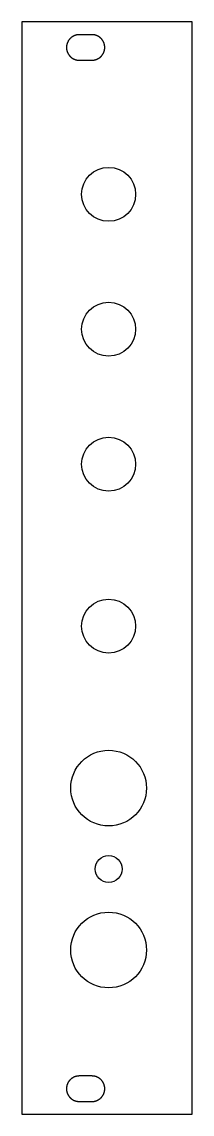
# Model space of a CAD drawing. Extents: x 0 to 20, y 1 to 129.
import ezdxf

# ---------------------------------------------------------------- set-up
doc = ezdxf.new("R2010")
doc.units = 0
doc.header["$MEASUREMENT"] = 0
doc.layers.get('0').update_dxf_attribs({"linetype": 'CONTINUOUS'})
doc.layers.add('SCREWS', color=7, linetype='CONTINUOUS')

# ---------------------------------------------------------------- blocks, each defined once
blk = doc.blocks.new('BLOCK_2')
at = {"layer": 'SCREWS', "color": 7}
blk.add_polyline3d([(99.1278, 85.7694, 0), (99.1282, 85.7694, 0), (99.1295, 85.7694, 0), (99.1317, 85.7694, 0), (99.1346, 85.7694, 0), (99.1384, 85.7694, 0), (99.143, 85.7694, 0), (99.1483, 85.7694, 0), (99.1544, 85.7694, 0), (99.1613, 85.7694, 0), (99.1688, 85.7694, 0), (99.1771, 85.7694, 0), (99.1861, 85.7694, 0), (99.1957, 85.7694, 0), (99.206, 85.7694, 0), (99.2169, 85.7694, 0), (99.2285, 85.7694, 0), (99.2406, 85.7694, 0), (99.2533, 85.7694, 0), (99.2666, 85.7694, 0), (99.2805, 85.7694, 0), (99.2948, 85.7694, 0), (99.3097, 85.7694, 0), (99.3251, 85.7694, 0), (99.341, 85.7694, 0), (99.3573, 85.7694, 0), (99.3741, 85.7694, 0), (99.3913, 85.7694, 0), (99.4089, 85.7694, 0), (99.4269, 85.7694, 0), (99.4453, 85.7694, 0), (99.464, 85.7694, 0), (99.4831, 85.7694, 0), (99.5025, 85.7694, 0), (99.5222, 85.7694, 0), (99.5422, 85.7694, 0), (99.5624, 85.7694, 0), (99.5829, 85.7694, 0), (99.6037, 85.7694, 0), (99.6247, 85.7694, 0), (99.6458, 85.7694, 0), (99.6672, 85.7694, 0), (99.6887, 85.7694, 0), (99.7104, 85.7694, 0), (99.7322, 85.7694, 0), (99.7541, 85.7694, 0), (99.7761, 85.7694, 0), (99.7982, 85.7694, 0), (99.8204, 85.7694, 0), (99.8426, 85.7694, 0), (99.8648, 85.7694, 0), (99.887, 85.7694, 0), (99.9093, 85.7694, 0), (99.9315, 85.7694, 0), (99.9537, 85.7694, 0), (99.9758, 85.7694, 0), (99.9978, 85.7694, 0), (100.02, 85.7694, 0), (100.042, 85.7694, 0), (100.063, 85.7694, 0), (100.085, 85.7694, 0), (100.106, 85.7694, 0), (100.127, 85.7694, 0), (100.148, 85.7694, 0), (100.169, 85.7694, 0), (100.19, 85.7694, 0), (100.21, 85.7694, 0), (100.23, 85.7694, 0), (100.25, 85.7694, 0), (100.269, 85.7694, 0), (100.288, 85.7694, 0), (100.307, 85.7694, 0), (100.326, 85.7694, 0), (100.344, 85.7694, 0), (100.361, 85.7694, 0), (100.379, 85.7694, 0), (100.395, 85.7694, 0), (100.412, 85.7694, 0), (100.428, 85.7694, 0), (100.443, 85.7694, 0), (100.458, 85.7694, 0), (100.473, 85.7694, 0), (100.487, 85.7694, 0), (100.5, 85.7694, 0), (100.513, 85.7694, 0), (100.525, 85.7694, 0), (100.537, 85.7694, 0), (100.548, 85.7694, 0), (100.558, 85.7694, 0), (100.568, 85.7694, 0), (100.577, 85.7694, 0), (100.585, 85.7694, 0), (100.593, 85.7694, 0), (100.6, 85.7694, 0), (100.606, 85.7694, 0), (100.612, 85.7694, 0), (100.616, 85.7694, 0), (100.62, 85.7694, 0), (100.623, 85.7694, 0), (100.626, 85.7694, 0), (100.627, 85.7694, 0), (100.628, 85.7694, 0), (100.648, 85.7696, 0), (100.673, 85.7701, 0), (100.697, 85.771, 0), (100.721, 85.7723, 0), (100.745, 85.774, 0), (100.769, 85.776, 0), (100.793, 85.7785, 0), (100.817, 85.7813, 0), (100.841, 85.7845, 0), (100.864, 85.788, 0), (100.888, 85.7919, 0), (100.911, 85.7962, 0), (100.934, 85.8008, 0), (100.957, 85.8058, 0), (100.98, 85.8111, 0), (101.003, 85.8168, 0), (101.026, 85.8229, 0), (101.048, 85.8292, 0), (101.071, 85.8359, 0), (101.093, 85.843, 0), (101.115, 85.8504, 0), (101.137, 85.8581, 0), (101.159, 85.8662, 0), (101.18, 85.8745, 0), (101.202, 85.8832, 0), (101.223, 85.8922, 0), (101.244, 85.9016, 0), (101.265, 85.9112, 0), (101.286, 85.9212, 0), (101.307, 85.9314, 0), (101.327, 85.942, 0), (101.347, 85.9529, 0), (101.367, 85.9641, 0), (101.387, 85.9755, 0), (101.407, 85.9873, 0), (101.426, 85.9993, 0), (101.445, 86.0117, 0), (101.464, 86.0243, 0), (101.483, 86.0372, 0), (101.502, 86.0504, 0), (101.52, 86.0638, 0), (101.539, 86.0775, 0), (101.557, 86.0915, 0), (101.574, 86.1058, 0), (101.592, 86.1203, 0), (101.609, 86.1351, 0), (101.626, 86.1501, 0), (101.643, 86.1654, 0), (101.66, 86.181, 0), (101.676, 86.1968, 0), (101.692, 86.2128, 0), (101.708, 86.2291, 0), (101.724, 86.2456, 0), (101.739, 86.2624, 0), (101.755, 86.2794, 0), (101.77, 86.2966, 0), (101.784, 86.314, 0), (101.799, 86.3317, 0), (101.813, 86.3496, 0), (101.827, 86.3677, 0), (101.84, 86.386, 0), (101.853, 86.4046, 0), (101.867, 86.4233, 0), (101.879, 86.4423, 0), (101.892, 86.4614, 0), (101.904, 86.4808, 0), (101.916, 86.5003, 0), (101.927, 86.5201, 0), (101.939, 86.54, 0), (101.95, 86.5601, 0), (101.961, 86.5804, 0), (101.971, 86.6009, 0), (101.981, 86.6216, 0), (101.991, 86.6425, 0), (102, 86.6635, 0), (102.01, 86.6847, 0), (102.018, 86.7061, 0), (102.027, 86.7276, 0), (102.035, 86.7493, 0), (102.043, 86.7711, 0), (102.051, 86.7931, 0), (102.058, 86.8153, 0), (102.065, 86.8376, 0), (102.071, 86.86, 0), (102.077, 86.8826, 0), (102.083, 86.9054, 0), (102.089, 86.9282, 0), (102.094, 86.9512, 0), (102.099, 86.9744, 0), (102.103, 86.9977, 0), (102.107, 87.0211, 0), (102.111, 87.0446, 0), (102.114, 87.0682, 0), (102.117, 87.092, 0), (102.12, 87.1158, 0), (102.122, 87.1398, 0), (102.124, 87.1639, 0), (102.126, 87.1881, 0), (102.127, 87.2124, 0), (102.127, 87.2368, 0), (102.128, 87.2613, 0), (102.128, 87.2858, 0), (102.127, 87.3103, 0), (102.126, 87.3346, 0), (102.125, 87.3589, 0), (102.124, 87.383, 0), (102.122, 87.4071, 0), (102.119, 87.431, 0), (102.116, 87.4549, 0), (102.113, 87.4786, 0), (102.11, 87.5022, 0), (102.106, 87.5256, 0), (102.102, 87.549, 0), (102.097, 87.5722, 0), (102.092, 87.5953, 0), (102.087, 87.6183, 0), (102.081, 87.6411, 0), (102.075, 87.6638, 0), (102.069, 87.6864, 0), (102.062, 87.7088, 0), (102.055, 87.731, 0), (102.048, 87.7531, 0), (102.04, 87.7751, 0), (102.032, 87.7969, 0), (102.024, 87.8185, 0), (102.015, 87.84, 0), (102.007, 87.8613, 0), (101.997, 87.8824, 0), (101.988, 87.9034, 0), (101.978, 87.9242, 0), (101.968, 87.9448, 0), (101.957, 87.9652, 0), (101.946, 87.9855, 0), (101.935, 88.0055, 0), (101.924, 88.0254, 0), (101.912, 88.0451, 0), (101.9, 88.0646, 0), (101.888, 88.0839, 0), (101.875, 88.103, 0), (101.862, 88.1219, 0), (101.849, 88.1405, 0), (101.836, 88.159, 0), (101.822, 88.1773, 0), (101.808, 88.1953, 0), (101.794, 88.2131, 0), (101.779, 88.2307, 0), (101.765, 88.2481, 0), (101.75, 88.2652, 0), (101.734, 88.2821, 0), (101.719, 88.2988, 0), (101.703, 88.3152, 0), (101.687, 88.3314, 0), (101.671, 88.3474, 0), (101.654, 88.3631, 0), (101.638, 88.3786, 0), (101.621, 88.3938, 0), (101.604, 88.4087, 0), (101.586, 88.4234, 0), (101.568, 88.4379, 0), (101.551, 88.452, 0), (101.533, 88.4659, 0), (101.514, 88.4796, 0), (101.496, 88.4929, 0), (101.477, 88.506, 0), (101.458, 88.5188, 0), (101.439, 88.5314, 0), (101.42, 88.5436, 0), (101.4, 88.5556, 0), (101.38, 88.5672, 0), (101.361, 88.5786, 0), (101.34, 88.5897, 0), (101.32, 88.6004, 0), (101.3, 88.6109, 0), (101.279, 88.6211, 0), (101.258, 88.6309, 0), (101.237, 88.6405, 0), (101.216, 88.6497, 0), (101.195, 88.6586, 0), (101.173, 88.6672, 0), (101.152, 88.6755, 0), (101.13, 88.6834, 0), (101.108, 88.691, 0), (101.086, 88.6983, 0), (101.063, 88.7052, 0), (101.041, 88.7118, 0), (101.018, 88.7181, 0), (100.996, 88.724, 0), (100.973, 88.7296, 0), (100.95, 88.7348, 0), (100.927, 88.7397, 0), (100.903, 88.7442, 0), (100.88, 88.7483, 0), (100.857, 88.7521, 0), (100.833, 88.7555, 0), (100.809, 88.7586, 0), (100.785, 88.7613, 0), (100.761, 88.7636, 0), (100.737, 88.7655, 0), (100.713, 88.7671, 0), (100.689, 88.7682, 0), (100.665, 88.769, 0), (100.64, 88.7694, 0), (100.628, 88.7694, 0), (100.627, 88.7694, 0), (100.625, 88.7694, 0), (100.623, 88.7694, 0), (100.619, 88.7694, 0), (100.615, 88.7694, 0), (100.61, 88.7694, 0), (100.604, 88.7694, 0), (100.598, 88.7694, 0), (100.591, 88.7694, 0), (100.583, 88.7694, 0), (100.574, 88.7694, 0), (100.565, 88.7694, 0), (100.555, 88.7694, 0), (100.544, 88.7694, 0), (100.533, 88.7694, 0), (100.521, 88.7694, 0), (100.509, 88.7694, 0), (100.496, 88.7694, 0), (100.482, 88.7694, 0), (100.468, 88.7694, 0), (100.453, 88.7694, 0), (100.438, 88.7694, 0), (100.423, 88.7694, 0), (100.406, 88.7694, 0), (100.39, 88.7694, 0), (100.373, 88.7694, 0), (100.356, 88.7694, 0), (100.338, 88.7694, 0), (100.32, 88.7694, 0), (100.301, 88.7694, 0), (100.282, 88.7694, 0), (100.263, 88.7694, 0), (100.243, 88.7694, 0), (100.223, 88.7694, 0), (100.203, 88.7694, 0), (100.183, 88.7694, 0), (100.162, 88.7694, 0), (100.141, 88.7694, 0), (100.12, 88.7694, 0), (100.099, 88.7694, 0), (100.078, 88.7694, 0), (100.056, 88.7694, 0), (100.034, 88.7694, 0), (100.012, 88.7694, 0), (99.9905, 88.7694, 0), (99.9684, 88.7694, 0), (99.9463, 88.7694, 0), (99.9241, 88.7694, 0), (99.9019, 88.7694, 0), (99.8796, 88.7694, 0), (99.8574, 88.7694, 0), (99.8352, 88.7694, 0), (99.813, 88.7694, 0), (99.7908, 88.7694, 0), (99.7688, 88.7694, 0), (99.7468, 88.7694, 0), (99.7249, 88.7694, 0), (99.7031, 88.7694, 0), (99.6815, 88.7694, 0), (99.6601, 88.7694, 0), (99.6388, 88.7694, 0), (99.6176, 88.7694, 0), (99.5967, 88.7694, 0), (99.5761, 88.7694, 0), (99.5556, 88.7694, 0), (99.5355, 88.7694, 0), (99.5156, 88.7694, 0), (99.496, 88.7694, 0), (99.4767, 88.7694, 0), (99.4577, 88.7694, 0), (99.4391, 88.7694, 0), (99.4208, 88.7694, 0), (99.403, 88.7694, 0), (99.3855, 88.7694, 0), (99.3684, 88.7694, 0), (99.3518, 88.7694, 0), (99.3356, 88.7694, 0), (99.3199, 88.7694, 0), (99.3047, 88.7694, 0), (99.29, 88.7694, 0), (99.2758, 88.7694, 0), (99.2621, 88.7694, 0), (99.249, 88.7694, 0), (99.2365, 88.7694, 0), (99.2246, 88.7694, 0), (99.2132, 88.7694, 0), (99.2025, 88.7694, 0), (99.1924, 88.7694, 0), (99.183, 88.7694, 0), (99.1743, 88.7694, 0), (99.1662, 88.7694, 0), (99.1589, 88.7694, 0), (99.1523, 88.7694, 0), (99.1465, 88.7694, 0), (99.1414, 88.7694, 0), (99.1371, 88.7694, 0), (99.1335, 88.7694, 0), (99.1308, 88.7694, 0), (99.129, 88.7694, 0), (99.128, 88.7694, 0), (99.1196, 88.7694, 0), (99.0951, 88.7691, 0), (99.0707, 88.7684, 0), (99.0464, 88.7673, 0), (99.0222, 88.7658, 0), (98.9981, 88.7639, 0), (98.9742, 88.7617, 0), (98.9503, 88.7591, 0), (98.9265, 88.7561, 0), (98.9029, 88.7527, 0), (98.8794, 88.749, 0), (98.856, 88.7449, 0), (98.8327, 88.7404, 0), (98.8096, 88.7356, 0), (98.7866, 88.7305, 0), (98.7637, 88.725, 0), (98.741, 88.7191, 0), (98.7184, 88.7129, 0), (98.6959, 88.7063, 0), (98.6736, 88.6995, 0), (98.6515, 88.6922, 0), (98.6294, 88.6847, 0), (98.6076, 88.6768, 0), (98.5859, 88.6686, 0), (98.5644, 88.66, 0), (98.543, 88.6512, 0), (98.5218, 88.642, 0), (98.5008, 88.6325, 0), (98.48, 88.6227, 0), (98.4593, 88.6126, 0), (98.4388, 88.6022, 0), (98.4185, 88.5915, 0), (98.3983, 88.5805, 0), (98.3784, 88.5691, 0), (98.3587, 88.5575, 0), (98.3391, 88.5456, 0), (98.3197, 88.5334, 0), (98.3006, 88.5209, 0), (98.2816, 88.5082, 0), (98.2629, 88.4951, 0), (98.2444, 88.4818, 0), (98.226, 88.4682, 0), (98.2079, 88.4544, 0), (98.19, 88.4403, 0), (98.1724, 88.4259, 0), (98.1549, 88.4112, 0), (98.1377, 88.3963, 0), (98.1207, 88.3811, 0), (98.1039, 88.3657, 0), (98.0874, 88.35, 0), (98.0711, 88.3341, 0), (98.0551, 88.318, 0), (98.0393, 88.3016, 0), (98.0238, 88.2849, 0), (98.0085, 88.2681, 0), (97.9934, 88.2509, 0), (97.9787, 88.2336, 0), (97.9641, 88.2161, 0), (97.9499, 88.1983, 0), (97.9359, 88.1803, 0), (97.9222, 88.1621, 0), (97.9087, 88.1436, 0), (97.8955, 88.125, 0), (97.8826, 88.1061, 0), (97.87, 88.0871, 0), (97.8577, 88.0678, 0), (97.8456, 88.0484, 0), (97.8339, 88.0287, 0), (97.8224, 88.0089, 0), (97.8112, 87.9888, 0), (97.8004, 87.9686, 0), (97.7898, 87.9482, 0), (97.7795, 87.9276, 0), (97.7696, 87.9069, 0), (97.7599, 87.8859, 0), (97.7506, 87.8648, 0), (97.7416, 87.8435, 0), (97.7329, 87.8221, 0), (97.7245, 87.8005, 0), (97.7164, 87.7787, 0), (97.7087, 87.7568, 0), (97.7013, 87.7347, 0), (97.6943, 87.7125, 0), (97.6876, 87.6901, 0), (97.6812, 87.6676, 0), (97.6752, 87.6449, 0), (97.6695, 87.6221, 0), (97.6641, 87.5992, 0), (97.6591, 87.5761, 0), (97.6545, 87.5529, 0), (97.6502, 87.5296, 0), (97.6463, 87.5061, 0), (97.6428, 87.4825, 0), (97.6396, 87.4588, 0), (97.6368, 87.435, 0), (97.6344, 87.4111, 0), (97.6323, 87.3871, 0), (97.6306, 87.3629, 0), (97.6293, 87.3387, 0), (97.6284, 87.3143, 0), (97.6279, 87.2899, 0), (97.6278, 87.2654, 0), (97.628, 87.2408, 0), (97.6287, 87.2164, 0), (97.6297, 87.1921, 0), (97.6312, 87.1679, 0), (97.633, 87.1438, 0), (97.6351, 87.1198, 0), (97.6377, 87.0959, 0), (97.6406, 87.0722, 0), (97.6439, 87.0485, 0), (97.6476, 87.025, 0), (97.6516, 87.0015, 0), (97.656, 86.9783, 0), (97.6608, 86.9551, 0), (97.6659, 86.9321, 0), (97.6713, 86.9092, 0), (97.6771, 86.8864, 0), (97.6833, 86.8638, 0), (97.6898, 86.8413, 0), (97.6966, 86.819, 0), (97.7038, 86.7968, 0), (97.7113, 86.7748, 0), (97.7191, 86.7529, 0), (97.7272, 86.7312, 0), (97.7357, 86.7096, 0), (97.7445, 86.6882, 0), (97.7537, 86.667, 0), (97.7631, 86.646, 0), (97.7728, 86.6251, 0), (97.7829, 86.6044, 0), (97.7933, 86.5839, 0), (97.8039, 86.5635, 0), (97.8149, 86.5433, 0), (97.8262, 86.5234, 0), (97.8377, 86.5036, 0), (97.8496, 86.484, 0), (97.8617, 86.4646, 0), (97.8742, 86.4454, 0), (97.8869, 86.4264, 0), (97.8999, 86.4077, 0), (97.9132, 86.3891, 0), (97.9267, 86.3707, 0), (97.9405, 86.3526, 0), (97.9546, 86.3347, 0), (97.9689, 86.317, 0), (97.9836, 86.2995, 0), (97.9984, 86.2822, 0), (98.0136, 86.2652, 0), (98.0289, 86.2484, 0), (98.0446, 86.2318, 0), (98.0604, 86.2155, 0), (98.0765, 86.1994, 0), (98.0929, 86.1836, 0), (98.1095, 86.168, 0), (98.1263, 86.1527, 0), (98.1434, 86.1376, 0), (98.1607, 86.1228, 0), (98.1782, 86.1082, 0), (98.196, 86.0939, 0), (98.2139, 86.0799, 0), (98.2321, 86.0661, 0), (98.2505, 86.0526, 0), (98.2691, 86.0394, 0), (98.2879, 86.0264, 0), (98.307, 86.0138, 0), (98.3262, 86.0014, 0), (98.3456, 85.9893, 0), (98.3652, 85.9775, 0), (98.385, 85.966, 0), (98.405, 85.9547, 0), (98.4252, 85.9438, 0), (98.4456, 85.9332, 0), (98.4661, 85.9229, 0), (98.4869, 85.9129, 0), (98.5078, 85.9032, 0), (98.5289, 85.8938, 0), (98.5501, 85.8847, 0), (98.5715, 85.876, 0), (98.5931, 85.8675, 0), (98.6149, 85.8594, 0), (98.6368, 85.8517, 0), (98.6588, 85.8442, 0), (98.681, 85.8371, 0), (98.7034, 85.8303, 0), (98.7259, 85.8239, 0), (98.7485, 85.8178, 0), (98.7713, 85.8121, 0), (98.7942, 85.8067, 0), (98.8173, 85.8016, 0), (98.8405, 85.7969, 0), (98.8638, 85.7926, 0), (98.8872, 85.7886, 0), (98.9108, 85.785, 0), (98.9344, 85.7818, 0), (98.9582, 85.7789, 0), (98.9821, 85.7764, 0), (99.0062, 85.7743, 0), (99.0303, 85.7726, 0), (99.0545, 85.7712, 0), (99.0788, 85.7702, 0), (99.1033, 85.7696, 0), (99.1278, 85.7694, 0)], dxfattribs=at)
blk = doc.blocks.new('BLOCK_3')
at = {"layer": 'SCREWS', "color": 7}
blk.add_polyline3d([(99.1278, 208.269, 0), (99.1282, 208.269, 0), (99.1295, 208.269, 0), (99.1317, 208.269, 0), (99.1346, 208.269, 0), (99.1384, 208.269, 0), (99.143, 208.269, 0), (99.1483, 208.269, 0), (99.1544, 208.269, 0), (99.1613, 208.269, 0), (99.1688, 208.269, 0), (99.1771, 208.269, 0), (99.1861, 208.269, 0), (99.1957, 208.269, 0), (99.206, 208.269, 0), (99.2169, 208.269, 0), (99.2285, 208.269, 0), (99.2406, 208.269, 0), (99.2533, 208.269, 0), (99.2666, 208.269, 0), (99.2805, 208.269, 0), (99.2948, 208.269, 0), (99.3097, 208.269, 0), (99.3251, 208.269, 0), (99.341, 208.269, 0), (99.3573, 208.269, 0), (99.3741, 208.269, 0), (99.3913, 208.269, 0), (99.4089, 208.269, 0), (99.4269, 208.269, 0), (99.4453, 208.269, 0), (99.464, 208.269, 0), (99.4831, 208.269, 0), (99.5025, 208.269, 0), (99.5222, 208.269, 0), (99.5422, 208.269, 0), (99.5624, 208.269, 0), (99.5829, 208.269, 0), (99.6037, 208.269, 0), (99.6247, 208.269, 0), (99.6458, 208.269, 0), (99.6672, 208.269, 0), (99.6887, 208.269, 0), (99.7104, 208.269, 0), (99.7322, 208.269, 0), (99.7541, 208.269, 0), (99.7761, 208.269, 0), (99.7982, 208.269, 0), (99.8204, 208.269, 0), (99.8426, 208.269, 0), (99.8648, 208.269, 0), (99.887, 208.269, 0), (99.9093, 208.269, 0), (99.9315, 208.269, 0), (99.9537, 208.269, 0), (99.9758, 208.269, 0), (99.9978, 208.269, 0), (100.02, 208.269, 0), (100.042, 208.269, 0), (100.063, 208.269, 0), (100.085, 208.269, 0), (100.106, 208.269, 0), (100.127, 208.269, 0), (100.148, 208.269, 0), (100.169, 208.269, 0), (100.19, 208.269, 0), (100.21, 208.269, 0), (100.23, 208.269, 0), (100.25, 208.269, 0), (100.269, 208.269, 0), (100.288, 208.269, 0), (100.307, 208.269, 0), (100.326, 208.269, 0), (100.344, 208.269, 0), (100.361, 208.269, 0), (100.379, 208.269, 0), (100.395, 208.269, 0), (100.412, 208.269, 0), (100.428, 208.269, 0), (100.443, 208.269, 0), (100.458, 208.269, 0), (100.473, 208.269, 0), (100.487, 208.269, 0), (100.5, 208.269, 0), (100.513, 208.269, 0), (100.525, 208.269, 0), (100.537, 208.269, 0), (100.548, 208.269, 0), (100.558, 208.269, 0), (100.568, 208.269, 0), (100.577, 208.269, 0), (100.585, 208.269, 0), (100.593, 208.269, 0), (100.6, 208.269, 0), (100.606, 208.269, 0), (100.612, 208.269, 0), (100.616, 208.269, 0), (100.62, 208.269, 0), (100.623, 208.269, 0), (100.626, 208.269, 0), (100.627, 208.269, 0), (100.628, 208.269, 0), (100.648, 208.27, 0), (100.673, 208.27, 0), (100.697, 208.271, 0), (100.721, 208.272, 0), (100.745, 208.274, 0), (100.769, 208.276, 0), (100.793, 208.278, 0), (100.817, 208.281, 0), (100.841, 208.284, 0), (100.864, 208.288, 0), (100.888, 208.292, 0), (100.911, 208.296, 0), (100.934, 208.301, 0), (100.957, 208.306, 0), (100.98, 208.311, 0), (101.003, 208.317, 0), (101.026, 208.323, 0), (101.048, 208.329, 0), (101.071, 208.336, 0), (101.093, 208.343, 0), (101.115, 208.35, 0), (101.137, 208.358, 0), (101.159, 208.366, 0), (101.18, 208.375, 0), (101.202, 208.383, 0), (101.223, 208.392, 0), (101.244, 208.402, 0), (101.265, 208.411, 0), (101.286, 208.421, 0), (101.307, 208.431, 0), (101.327, 208.442, 0), (101.347, 208.453, 0), (101.367, 208.464, 0), (101.387, 208.476, 0), (101.407, 208.487, 0), (101.426, 208.499, 0), (101.445, 208.512, 0), (101.464, 208.524, 0), (101.483, 208.537, 0), (101.502, 208.55, 0), (101.52, 208.564, 0), (101.539, 208.578, 0), (101.557, 208.592, 0), (101.574, 208.606, 0), (101.592, 208.62, 0), (101.609, 208.635, 0), (101.626, 208.65, 0), (101.643, 208.665, 0), (101.66, 208.681, 0), (101.676, 208.697, 0), (101.692, 208.713, 0), (101.708, 208.729, 0), (101.724, 208.746, 0), (101.739, 208.762, 0), (101.755, 208.779, 0), (101.77, 208.797, 0), (101.784, 208.814, 0), (101.799, 208.832, 0), (101.813, 208.85, 0), (101.827, 208.868, 0), (101.84, 208.886, 0), (101.853, 208.905, 0), (101.867, 208.923, 0), (101.879, 208.942, 0), (101.892, 208.961, 0), (101.904, 208.981, 0), (101.916, 209, 0), (101.927, 209.02, 0), (101.939, 209.04, 0), (101.95, 209.06, 0), (101.961, 209.08, 0), (101.971, 209.101, 0), (101.981, 209.122, 0), (101.991, 209.142, 0), (102, 209.163, 0), (102.01, 209.185, 0), (102.018, 209.206, 0), (102.027, 209.228, 0), (102.035, 209.249, 0), (102.043, 209.271, 0), (102.051, 209.293, 0), (102.058, 209.315, 0), (102.065, 209.338, 0), (102.071, 209.36, 0), (102.077, 209.383, 0), (102.083, 209.405, 0), (102.089, 209.428, 0), (102.094, 209.451, 0), (102.099, 209.474, 0), (102.103, 209.498, 0), (102.107, 209.521, 0), (102.111, 209.545, 0), (102.114, 209.568, 0), (102.117, 209.592, 0), (102.12, 209.616, 0), (102.122, 209.64, 0), (102.124, 209.664, 0), (102.126, 209.688, 0), (102.127, 209.712, 0), (102.127, 209.737, 0), (102.128, 209.761, 0), (102.128, 209.786, 0), (102.127, 209.81, 0), (102.126, 209.835, 0), (102.125, 209.859, 0), (102.124, 209.883, 0), (102.122, 209.907, 0), (102.119, 209.931, 0), (102.116, 209.955, 0), (102.113, 209.979, 0), (102.11, 210.002, 0), (102.106, 210.026, 0), (102.102, 210.049, 0), (102.097, 210.072, 0), (102.092, 210.095, 0), (102.087, 210.118, 0), (102.081, 210.141, 0), (102.075, 210.164, 0), (102.069, 210.186, 0), (102.062, 210.209, 0), (102.055, 210.231, 0), (102.048, 210.253, 0), (102.04, 210.275, 0), (102.032, 210.297, 0), (102.024, 210.319, 0), (102.015, 210.34, 0), (102.007, 210.361, 0), (101.997, 210.382, 0), (101.988, 210.403, 0), (101.978, 210.424, 0), (101.968, 210.445, 0), (101.957, 210.465, 0), (101.946, 210.485, 0), (101.935, 210.506, 0), (101.924, 210.525, 0), (101.912, 210.545, 0), (101.9, 210.565, 0), (101.888, 210.584, 0), (101.875, 210.603, 0), (101.862, 210.622, 0), (101.849, 210.641, 0), (101.836, 210.659, 0), (101.822, 210.677, 0), (101.808, 210.695, 0), (101.794, 210.713, 0), (101.779, 210.731, 0), (101.765, 210.748, 0), (101.75, 210.765, 0), (101.734, 210.782, 0), (101.719, 210.799, 0), (101.703, 210.815, 0), (101.687, 210.831, 0), (101.671, 210.847, 0), (101.654, 210.863, 0), (101.638, 210.879, 0), (101.621, 210.894, 0), (101.604, 210.909, 0), (101.586, 210.923, 0), (101.568, 210.938, 0), (101.551, 210.952, 0), (101.533, 210.966, 0), (101.514, 210.98, 0), (101.496, 210.993, 0), (101.477, 211.006, 0), (101.458, 211.019, 0), (101.439, 211.031, 0), (101.42, 211.044, 0), (101.4, 211.056, 0), (101.38, 211.067, 0), (101.361, 211.079, 0), (101.34, 211.09, 0), (101.32, 211.1, 0), (101.3, 211.111, 0), (101.279, 211.121, 0), (101.258, 211.131, 0), (101.237, 211.14, 0), (101.216, 211.15, 0), (101.195, 211.159, 0), (101.173, 211.167, 0), (101.152, 211.175, 0), (101.13, 211.183, 0), (101.108, 211.191, 0), (101.086, 211.198, 0), (101.063, 211.205, 0), (101.041, 211.212, 0), (101.018, 211.218, 0), (100.996, 211.224, 0), (100.973, 211.23, 0), (100.95, 211.235, 0), (100.927, 211.24, 0), (100.903, 211.244, 0), (100.88, 211.248, 0), (100.857, 211.252, 0), (100.833, 211.256, 0), (100.809, 211.259, 0), (100.785, 211.261, 0), (100.761, 211.264, 0), (100.737, 211.266, 0), (100.713, 211.267, 0), (100.689, 211.268, 0), (100.665, 211.269, 0), (100.64, 211.269, 0), (100.628, 211.269, 0), (100.627, 211.269, 0), (100.625, 211.269, 0), (100.623, 211.269, 0), (100.619, 211.269, 0), (100.615, 211.269, 0), (100.61, 211.269, 0), (100.604, 211.269, 0), (100.598, 211.269, 0), (100.591, 211.269, 0), (100.583, 211.269, 0), (100.574, 211.269, 0), (100.565, 211.269, 0), (100.555, 211.269, 0), (100.544, 211.269, 0), (100.533, 211.269, 0), (100.521, 211.269, 0), (100.509, 211.269, 0), (100.496, 211.269, 0), (100.482, 211.269, 0), (100.468, 211.269, 0), (100.453, 211.269, 0), (100.438, 211.269, 0), (100.423, 211.269, 0), (100.406, 211.269, 0), (100.39, 211.269, 0), (100.373, 211.269, 0), (100.356, 211.269, 0), (100.338, 211.269, 0), (100.32, 211.269, 0), (100.301, 211.269, 0), (100.282, 211.269, 0), (100.263, 211.269, 0), (100.243, 211.269, 0), (100.223, 211.269, 0), (100.203, 211.269, 0), (100.183, 211.269, 0), (100.162, 211.269, 0), (100.141, 211.269, 0), (100.12, 211.269, 0), (100.099, 211.269, 0), (100.078, 211.269, 0), (100.056, 211.269, 0), (100.034, 211.269, 0), (100.012, 211.269, 0), (99.9905, 211.269, 0), (99.9684, 211.269, 0), (99.9463, 211.269, 0), (99.9241, 211.269, 0), (99.9019, 211.269, 0), (99.8796, 211.269, 0), (99.8574, 211.269, 0), (99.8352, 211.269, 0), (99.813, 211.269, 0), (99.7908, 211.269, 0), (99.7688, 211.269, 0), (99.7468, 211.269, 0), (99.7249, 211.269, 0), (99.7031, 211.269, 0), (99.6815, 211.269, 0), (99.6601, 211.269, 0), (99.6388, 211.269, 0), (99.6176, 211.269, 0), (99.5967, 211.269, 0), (99.5761, 211.269, 0), (99.5556, 211.269, 0), (99.5355, 211.269, 0), (99.5156, 211.269, 0), (99.496, 211.269, 0), (99.4767, 211.269, 0), (99.4577, 211.269, 0), (99.4391, 211.269, 0), (99.4208, 211.269, 0), (99.403, 211.269, 0), (99.3855, 211.269, 0), (99.3684, 211.269, 0), (99.3518, 211.269, 0), (99.3356, 211.269, 0), (99.3199, 211.269, 0), (99.3047, 211.269, 0), (99.29, 211.269, 0), (99.2758, 211.269, 0), (99.2621, 211.269, 0), (99.249, 211.269, 0), (99.2365, 211.269, 0), (99.2246, 211.269, 0), (99.2132, 211.269, 0), (99.2025, 211.269, 0), (99.1924, 211.269, 0), (99.183, 211.269, 0), (99.1743, 211.269, 0), (99.1662, 211.269, 0), (99.1589, 211.269, 0), (99.1523, 211.269, 0), (99.1465, 211.269, 0), (99.1414, 211.269, 0), (99.1371, 211.269, 0), (99.1335, 211.269, 0), (99.1308, 211.269, 0), (99.129, 211.269, 0), (99.128, 211.269, 0), (99.1196, 211.269, 0), (99.0951, 211.269, 0), (99.0707, 211.268, 0), (99.0464, 211.267, 0), (99.0222, 211.266, 0), (98.9981, 211.264, 0), (98.9742, 211.262, 0), (98.9503, 211.259, 0), (98.9265, 211.256, 0), (98.9029, 211.253, 0), (98.8794, 211.249, 0), (98.856, 211.245, 0), (98.8327, 211.24, 0), (98.8096, 211.236, 0), (98.7866, 211.23, 0), (98.7637, 211.225, 0), (98.741, 211.219, 0), (98.7184, 211.213, 0), (98.6959, 211.206, 0), (98.6736, 211.199, 0), (98.6515, 211.192, 0), (98.6295, 211.185, 0), (98.6076, 211.177, 0), (98.5859, 211.169, 0), (98.5644, 211.16, 0), (98.543, 211.151, 0), (98.5218, 211.142, 0), (98.5008, 211.133, 0), (98.48, 211.123, 0), (98.4593, 211.113, 0), (98.4388, 211.102, 0), (98.4185, 211.091, 0), (98.3983, 211.08, 0), (98.3784, 211.069, 0), (98.3587, 211.058, 0), (98.3391, 211.046, 0), (98.3197, 211.033, 0), (98.3006, 211.021, 0), (98.2816, 211.008, 0), (98.2629, 210.995, 0), (98.2444, 210.982, 0), (98.226, 210.968, 0), (98.2079, 210.954, 0), (98.19, 210.94, 0), (98.1724, 210.926, 0), (98.1549, 210.911, 0), (98.1377, 210.896, 0), (98.1207, 210.881, 0), (98.1039, 210.866, 0), (98.0874, 210.85, 0), (98.0712, 210.834, 0), (98.0551, 210.818, 0), (98.0393, 210.802, 0), (98.0238, 210.785, 0), (98.0085, 210.768, 0), (97.9934, 210.751, 0), (97.9787, 210.734, 0), (97.9641, 210.716, 0), (97.9499, 210.698, 0), (97.9359, 210.68, 0), (97.9222, 210.662, 0), (97.9087, 210.644, 0), (97.8955, 210.625, 0), (97.8826, 210.606, 0), (97.87, 210.587, 0), (97.8577, 210.568, 0), (97.8456, 210.548, 0), (97.8339, 210.529, 0), (97.8224, 210.509, 0), (97.8112, 210.489, 0), (97.8004, 210.469, 0), (97.7898, 210.448, 0), (97.7795, 210.428, 0), (97.7696, 210.407, 0), (97.7599, 210.386, 0), (97.7506, 210.365, 0), (97.7416, 210.344, 0), (97.7329, 210.322, 0), (97.7245, 210.3, 0), (97.7164, 210.279, 0), (97.7087, 210.257, 0), (97.7013, 210.235, 0), (97.6943, 210.212, 0), (97.6876, 210.19, 0), (97.6812, 210.168, 0), (97.6752, 210.145, 0), (97.6695, 210.122, 0), (97.6641, 210.099, 0), (97.6591, 210.076, 0), (97.6545, 210.053, 0), (97.6502, 210.03, 0), (97.6463, 210.006, 0), (97.6428, 209.983, 0), (97.6396, 209.959, 0), (97.6368, 209.935, 0), (97.6344, 209.911, 0), (97.6323, 209.887, 0), (97.6306, 209.863, 0), (97.6293, 209.839, 0), (97.6284, 209.814, 0), (97.6279, 209.79, 0), (97.6278, 209.765, 0), (97.628, 209.741, 0), (97.6287, 209.716, 0), (97.6297, 209.692, 0), (97.6312, 209.668, 0), (97.633, 209.644, 0), (97.6351, 209.62, 0), (97.6377, 209.596, 0), (97.6406, 209.572, 0), (97.6439, 209.549, 0), (97.6476, 209.525, 0), (97.6516, 209.502, 0), (97.656, 209.478, 0), (97.6608, 209.455, 0), (97.6659, 209.432, 0), (97.6713, 209.409, 0), (97.6771, 209.386, 0), (97.6833, 209.364, 0), (97.6898, 209.341, 0), (97.6966, 209.319, 0), (97.7038, 209.297, 0), (97.7113, 209.275, 0), (97.7191, 209.253, 0), (97.7272, 209.231, 0), (97.7357, 209.21, 0), (97.7445, 209.188, 0), (97.7537, 209.167, 0), (97.7631, 209.146, 0), (97.7728, 209.125, 0), (97.7829, 209.104, 0), (97.7933, 209.084, 0), (97.8039, 209.064, 0), (97.8149, 209.043, 0), (97.8262, 209.023, 0), (97.8377, 209.004, 0), (97.8496, 208.984, 0), (97.8617, 208.965, 0), (97.8742, 208.945, 0), (97.8869, 208.926, 0), (97.8999, 208.908, 0), (97.9132, 208.889, 0), (97.9267, 208.871, 0), (97.9405, 208.853, 0), (97.9546, 208.835, 0), (97.9689, 208.817, 0), (97.9836, 208.799, 0), (97.9984, 208.782, 0), (98.0136, 208.765, 0), (98.0289, 208.748, 0), (98.0446, 208.732, 0), (98.0604, 208.716, 0), (98.0766, 208.699, 0), (98.0929, 208.684, 0), (98.1095, 208.668, 0), (98.1263, 208.653, 0), (98.1434, 208.638, 0), (98.1607, 208.623, 0), (98.1782, 208.608, 0), (98.196, 208.594, 0), (98.2139, 208.58, 0), (98.2321, 208.566, 0), (98.2505, 208.553, 0), (98.2691, 208.539, 0), (98.2879, 208.526, 0), (98.307, 208.514, 0), (98.3262, 208.501, 0), (98.3456, 208.489, 0), (98.3652, 208.477, 0), (98.385, 208.466, 0), (98.405, 208.455, 0), (98.4252, 208.444, 0), (98.4456, 208.433, 0), (98.4661, 208.423, 0), (98.4869, 208.413, 0), (98.5078, 208.403, 0), (98.5289, 208.394, 0), (98.5501, 208.385, 0), (98.5715, 208.376, 0), (98.5931, 208.368, 0), (98.6149, 208.359, 0), (98.6368, 208.352, 0), (98.6588, 208.344, 0), (98.681, 208.337, 0), (98.7034, 208.33, 0), (98.7259, 208.324, 0), (98.7485, 208.318, 0), (98.7713, 208.312, 0), (98.7942, 208.307, 0), (98.8173, 208.302, 0), (98.8405, 208.297, 0), (98.8638, 208.293, 0), (98.8872, 208.289, 0), (98.9108, 208.285, 0), (98.9344, 208.282, 0), (98.9582, 208.279, 0), (98.9821, 208.276, 0), (99.0062, 208.274, 0), (99.0303, 208.273, 0), (99.0545, 208.271, 0), (99.0788, 208.27, 0), (99.1033, 208.27, 0), (99.1278, 208.269, 0)], dxfattribs=at)

msp = doc.modelspace()

# ---------------------------------------------------------------- linework, layer by layer
msp.add_lwpolyline([(-0.18, 0.5), (19.82, 0.5), (19.82, 129), (-0.18, 129)], close=True)
for centre, radius in [((10.01, 108.71), 3.17), ((10.01, 92.84), 3.17), ((10.01, 76.96), 3.17), ((10.01, 57.91), 3.17), ((10.01, 38.86), 4.45), ((10.01, 29.34), 1.59), ((10.01, 19.81), 4.45)]:
    msp.add_circle(centre, radius)

# ---------------------------------------------------------------- block references
at = {"layer": 'SCREWS'}
for name in ['BLOCK_3', 'BLOCK_2']:
    msp.add_blockref(name, (-92.57, -83.78), dxfattribs=at)

doc.saveas('drawing.dxf')
